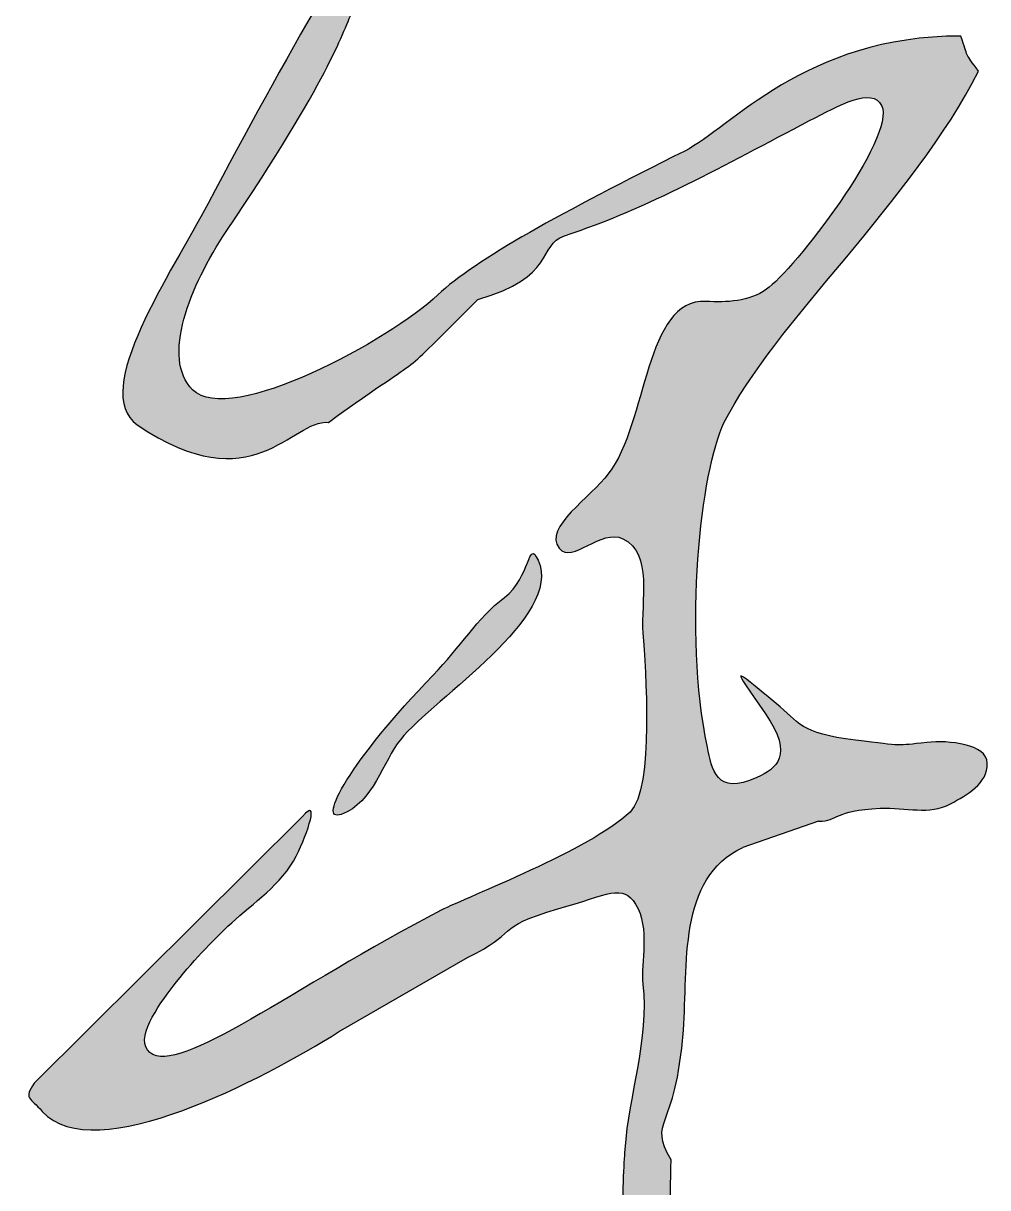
# Model space of a CAD drawing. Header units: millimetres. Extents: x 0 to 420, y 0 to 297.
# Drawn here: x 326.535 to 327.902, y 13.19 to 14.84 of the extents above; entities that cross this region are included whole.
import ezdxf

# ---------------------------------------------------------------- set-up
doc = ezdxf.new("R2010")
doc.units = ezdxf.units.MM

# ---------------------------------------------------------------- blocks, each defined once
blk = doc.blocks.new('tsj')
h = blk.add_hatch(color=256)
edge = h.paths.add_edge_path()
edge.add_spline(control_points=[(-2.741, 0.5598), (-2.6167, 0.6496), (-2.672, 0.599), (-2.5709, 0.6998)], knot_values=[0, 0, 0, 0, 1, 1, 1, 1], degree=3, periodic=0)
edge.add_spline(control_points=[(-2.5709, 0.6998), (-2.4823, 0.7246), (-2.5024, 0.7624), (-2.4723, 0.7723)], knot_values=[0, 0, 0, 0, 1, 1, 1, 1], degree=3, periodic=0)
edge.add_spline(control_points=[(-2.4723, 0.7723), (-2.3762, 0.804), (-2.2906, 0.8524), (-2.1932, 0.9035)], knot_values=[0, 0, 0, 0, 1, 1, 1, 1], degree=3, periodic=0)
edge.add_spline(control_points=[(-2.1932, 0.9035), (-2.176, 0.9125), (-2.1577, 0.9224), (-2.1426, 0.927)], knot_values=[0, 0, 0, 0, 0.509535, 0.509535, 0.509535, 0.509535], degree=3, periodic=0)
edge.add_line((-2.1426, 0.927), (-2.0689, 0.9972))
edge.add_spline(control_points=[(-2.0689, 0.9972), (-2.2141, 0.9806), (-2.2882, 0.8924), (-2.3353, 0.8689)], knot_values=[0.095057, 0.095057, 0.095057, 0.095057, 1, 1, 1, 1], degree=3, periodic=0)
edge.add_spline(control_points=[(-2.3353, 0.8689), (-2.4735, 0.8), (-2.5741, 0.7451), (-2.6164, 0.705)], knot_values=[0, 0, 0, 0, 1, 1, 1, 1], degree=3, periodic=0)
edge.add_spline(control_points=[(-2.6164, 0.705), (-2.6706, 0.6537), (-2.8529, 0.5542), (-2.8957, 0.5969)], knot_values=[0, 0, 0, 0, 1, 1, 1, 1], degree=3, periodic=0)
edge.add_spline(control_points=[(-2.8957, 0.5969), (-2.9316, 0.6326), (-2.8988, 0.7155), (-2.8573, 0.7772)], knot_values=[0, 0, 0, 0, 1, 1, 1, 1], degree=3, periodic=0)
edge.add_spline(control_points=[(-2.8573, 0.7772), (-2.7377, 0.9552), (-2.7277, 0.9977), (-2.7133, 1.0289)], knot_values=[0, 0, 0, 0, 1, 1, 1, 1], degree=3, periodic=0)
edge.add_line((-2.7133, 1.0289), (-2.5589, 1.226))
edge.add_spline(control_points=[(-2.5589, 1.226), (-2.4564, 1.329), (-2.4328, 1.3782), (-2.4626, 1.393)], knot_values=[0, 0, 0, 0, 1, 1, 1, 1], degree=3, periodic=0)
edge.add_spline(control_points=[(-2.4626, 1.393), (-2.4896, 1.4065), (-2.512, 1.3861), (-2.5398, 1.3587)], knot_values=[0, 0, 0, 0, 1, 1, 1, 1], degree=3, periodic=0)
edge.add_spline(control_points=[(-2.5398, 1.3587), (-2.5669, 1.3318), (-2.589, 1.2992), (-2.609, 1.269)], knot_values=[0, 0, 0, 0, 1, 1, 1, 1], degree=3, periodic=0)
edge.add_spline(control_points=[(-2.609, 1.269), (-2.7079, 1.1194), (-2.7911, 0.9739), (-2.878, 0.809)], knot_values=[0, 0, 0, 0, 1, 1, 1, 1], degree=3, periodic=0)
edge.add_spline(control_points=[(-2.878, 0.809), (-2.9188, 0.7315), (-3.0133, 0.5944), (-2.9587, 0.5571)], knot_values=[0, 0, 0, 0, 1, 1, 1, 1], degree=3, periodic=0)
edge.add_spline(control_points=[(-2.9587, 0.5571), (-2.8266, 0.467), (-2.7823, 0.5639), (-2.741, 0.5598)], knot_values=[0, 0, 0, 0, 1, 1, 1, 1], degree=3, periodic=0)
h = blk.add_hatch(color=256)
edge = h.paths.add_edge_path()
edge.add_spline(control_points=[(-2.2906, 0.5591), (-2.236, 0.6697), (-2.0742, 0.814), (-2.0008, 0.9599)], knot_values=[0, 0, 0, 0, 1, 1, 1, 1], degree=3, periodic=0)
edge.add_spline(control_points=[(-2.0008, 0.9599), (-2.0167, 0.9813), (-2.0123, 0.9746), (-2.0208, 0.9999)], knot_values=[0, 0, 0, 0, 1, 1, 1, 1], degree=3, periodic=0)
edge.add_spline(control_points=[(-2.0208, 0.9999), (-2.0377, 0.9999), (-2.0537, 0.9989), (-2.0689, 0.9972)], knot_values=[0, 0, 0, 0, 0.095057, 0.095057, 0.095057, 0.095057], degree=3, periodic=0)
edge.add_line((-2.0689, 0.9972), (-2.1426, 0.927))
edge.add_spline(control_points=[(-2.1426, 0.927), (-2.1281, 0.9315), (-2.1164, 0.9312), (-2.1111, 0.9207)], knot_values=[0.509535, 0.509535, 0.509535, 0.509535, 1, 1, 1, 1], degree=3, periodic=0)
edge.add_spline(control_points=[(-2.1111, 0.9207), (-2.0934, 0.885), (-2.2125, 0.7318), (-2.2421, 0.7114)], knot_values=[0, 0, 0, 0, 1, 1, 1, 1], degree=3, periodic=0)
edge.add_spline(control_points=[(-2.2421, 0.7114), (-2.2624, 0.6974), (-2.2874, 0.6962), (-2.3112, 0.6975)], knot_values=[0, 0, 0, 0, 1, 1, 1, 1], degree=3, periodic=0)
edge.add_spline(control_points=[(-2.3112, 0.6975), (-2.3807, 0.7012), (-2.3776, 0.5596), (-2.4223, 0.501)], knot_values=[0, 0, 0, 0, 1, 1, 1, 1], degree=3, periodic=0)
edge.add_spline(control_points=[(-2.4223, 0.501), (-2.4418, 0.4753), (-2.4966, 0.4395), (-2.4783, 0.4164)], knot_values=[0, 0, 0, 0, 1, 1, 1, 1], degree=3, periodic=0)
edge.add_spline(control_points=[(-2.4783, 0.4164), (-2.4637, 0.3981), (-2.4298, 0.4393), (-2.4058, 0.4273)], knot_values=[0, 0, 0, 0, 1, 1, 1, 1], degree=3, periodic=0)
edge.add_spline(control_points=[(-2.4058, 0.4273), (-2.3903, 0.4196), (-2.3846, 0.4047), (-2.3829, 0.3873)], knot_values=[0, 0, 0, 0, 0.445866, 0.445866, 0.445866, 0.445866], degree=3, periodic=0)
edge.add_line((-2.3829, 0.3873), (-2.3215, 0.3842))
edge.add_spline(control_points=[(-2.3215, 0.3842), (-2.3175, 0.4619), (-2.3048, 0.5304), (-2.2906, 0.5591)], knot_values=[0.452835, 0.452835, 0.452835, 0.452835, 1, 1, 1, 1], degree=3, periodic=0)
h = blk.add_hatch(color=256)
edge = h.paths.add_edge_path()
edge.add_spline(control_points=[(-2.6591, 0.1983), (-2.6195, 0.2469), (-2.4732, 0.3384), (-2.5023, 0.4027)], knot_values=[0, 0, 0, 0, 1, 1, 1, 1], degree=3, periodic=0)
edge.add_spline(control_points=[(-2.5023, 0.4027), (-2.514, 0.4284), (-2.5103, 0.3836), (-2.5406, 0.3604)], knot_values=[0, 0, 0, 0, 1, 1, 1, 1], degree=3, periodic=0)
edge.add_spline(control_points=[(-2.5406, 0.3604), (-2.572, 0.3364), (-2.5907, 0.3038), (-2.6217, 0.2718)], knot_values=[0, 0, 0, 0, 1, 1, 1, 1], degree=3, periodic=0)
edge.add_spline(control_points=[(-2.6217, 0.2718), (-2.7154, 0.1752), (-2.755, 0.1031), (-2.7264, 0.1133)], knot_values=[0, 0, 0, 0, 1, 1, 1, 1], degree=3, periodic=0)
edge.add_spline(control_points=[(-2.7264, 0.1133), (-2.6896, 0.1265), (-2.6787, 0.1742), (-2.6591, 0.1983)], knot_values=[0, 0, 0, 0, 1, 1, 1, 1], degree=3, periodic=0)
h = blk.add_hatch(color=256)
edge = h.paths.add_edge_path()
edge.add_spline(control_points=[(-2.1829, 0.1054), (-2.1592, 0.1059), (-2.1666, 0.1175), (-2.1127, 0.1202)], knot_values=[0, 0, 0, 0, 1, 1, 1, 1], degree=3, periodic=0)
edge.add_spline(control_points=[(-2.1127, 0.1202), (-2.0827, 0.1217), (-2.0573, 0.112), (-2.0326, 0.1253)], knot_values=[0, 0, 0, 0, 1, 1, 1, 1], degree=3, periodic=0)
edge.add_spline(control_points=[(-2.0326, 0.1253), (-2.0136, 0.1356), (-1.9903, 0.1478), (-1.9908, 0.1717)], knot_values=[0, 0, 0, 0, 1, 1, 1, 1], degree=3, periodic=0)
edge.add_spline(control_points=[(-1.9908, 0.1717), (-1.9913, 0.1931), (-2.0343, 0.198), (-2.0597, 0.1952)], knot_values=[0, 0, 0, 0, 1, 1, 1, 1], degree=3, periodic=0)
edge.add_spline(control_points=[(-2.0597, 0.1952), (-2.0963, 0.1912), (-2.0839, 0.1911), (-2.141, 0.1978)], knot_values=[0, 0, 0, 0, 1, 1, 1, 1], degree=3, periodic=0)
edge.add_spline(control_points=[(-2.141, 0.1978), (-2.2043, 0.2054), (-2.2051, 0.2183), (-2.2311, 0.2395)], knot_values=[0, 0, 0, 0, 1, 1, 1, 1], degree=3, periodic=0)
edge.add_spline(control_points=[(-2.2311, 0.2395), (-2.2839, 0.2827), (-2.2821, 0.2841), (-2.2434, 0.2279)], knot_values=[0, 0, 0, 0, 1, 1, 1, 1], degree=3, periodic=0)
edge.add_spline(control_points=[(-2.2434, 0.2279), (-2.2104, 0.1801), (-2.2313, 0.1653), (-2.253, 0.1553)], knot_values=[0, 0, 0, 0, 1, 1, 1, 1], degree=3, periodic=0)
edge.add_spline(control_points=[(-2.253, 0.1553), (-2.3002, 0.1335), (-2.3042, 0.1652), (-2.3094, 0.1898)], knot_values=[0, 0, 0, 0, 1, 1, 1, 1], degree=3, periodic=0)
edge.add_spline(control_points=[(-2.3094, 0.1898), (-2.3221, 0.2494), (-2.3248, 0.32), (-2.3215, 0.3842)], knot_values=[0, 0, 0, 0, 0.452835, 0.452835, 0.452835, 0.452835], degree=3, periodic=0)
edge.add_line((-2.3215, 0.3842), (-2.3829, 0.3873))
edge.add_spline(control_points=[(-2.3829, 0.3873), (-2.3807, 0.3656), (-2.3845, 0.3401), (-2.3829, 0.3195)], knot_values=[0.445866, 0.445866, 0.445866, 0.445866, 1, 1, 1, 1], degree=3, periodic=0)
edge.add_spline(control_points=[(-2.3829, 0.3195), (-2.38, 0.2804), (-2.3698, 0.1425), (-2.3976, 0.1159)], knot_values=[0, 0, 0, 0, 1, 1, 1, 1], degree=3, periodic=0)
edge.add_spline(control_points=[(-2.3976, 0.1159), (-2.4177, 0.0966), (-2.4572, 0.0751), (-2.4974, 0.056)], knot_values=[0, 0, 0, 0, 0.449962, 0.449962, 0.449962, 0.449962], degree=3, periodic=0)
edge.add_line((-2.4974, 0.056), (-2.4945, 0.001))
edge.add_spline(control_points=[(-2.4945, 0.001), (-2.4901, 0.0024), (-2.4852, 0.0039), (-2.4798, 0.0055)], knot_values=[0.925864, 0.925864, 0.925864, 0.925864, 1, 1, 1, 1], degree=3, periodic=0)
edge.add_spline(control_points=[(-2.4798, 0.0055), (-2.4219, 0.0221), (-2.406, 0.0346), (-2.3913, 0.011)], knot_values=[0, 0, 0, 0, 1, 1, 1, 1], degree=3, periodic=0)
edge.add_spline(control_points=[(-2.3913, 0.011), (-2.3744, -0.0163), (-2.3856, -0.0555), (-2.3829, -0.08)], knot_values=[0, 0, 0, 0, 1, 1, 1, 1], degree=3, periodic=0)
edge.add_spline(control_points=[(-2.3829, -0.08), (-2.3758, -0.1434), (-2.399, -0.2045), (-2.4036, -0.2686)], knot_values=[0, 0, 0, 0, 1, 1, 1, 1], degree=3, periodic=0)
edge.add_spline(control_points=[(-2.4036, -0.2686), (-2.4059, -0.3008), (-2.4098, -0.3927), (-2.4027, -0.6206)], knot_values=[0, 0, 0, 0, 1, 1, 1, 1], degree=3, periodic=0)
edge.add_spline(control_points=[(-2.4027, -0.6206), (-2.4001, -0.7021), (-2.4148, -0.7916), (-2.4109, -0.8705)], knot_values=[0, 0, 0, 0, 1, 1, 1, 1], degree=3, periodic=0)
edge.add_spline(control_points=[(-2.4109, -0.8705), (-2.3504, -0.852), (-2.3681, -0.7839), (-2.3698, -0.7504)], knot_values=[0, 0, 0, 0, 1, 1, 1, 1], degree=3, periodic=0)
edge.add_spline(control_points=[(-2.3698, -0.7504), (-2.3718, -0.7093), (-2.3812, -0.6673), (-2.3609, -0.6305)], knot_values=[0, 0, 0, 0, 1, 1, 1, 1], degree=3, periodic=0)
edge.add_spline(control_points=[(-2.3609, -0.6305), (-2.3609, -0.5017), (-2.3518, -0.3755), (-2.3509, -0.2804)], knot_values=[0, 0, 0, 0, 1, 1, 1, 1], degree=3, periodic=0)
edge.add_spline(control_points=[(-2.3509, -0.2804), (-2.3774, -0.2333), (-2.3458, -0.2507), (-2.3368, -0.1324)], knot_values=[0, 0, 0, 0, 1, 1, 1, 1], degree=3, periodic=0)
edge.add_spline(control_points=[(-2.3368, -0.1324), (-2.3313, -0.0596), (-2.344, 0.0406), (-2.2691, 0.0756)], knot_values=[0, 0, 0, 0, 1, 1, 1, 1], degree=3, periodic=0)
edge.add_line((-2.2691, 0.0756), (-2.1829, 0.1054))
h = blk.add_hatch(color=256)
edge = h.paths.add_edge_path()
edge.add_spline(control_points=[(-3.0668, -0.2251), (-3.008, -0.2907), (-2.8144, -0.1875), (-2.7294, -0.1346)], knot_values=[0, 0, 0, 0, 1, 1, 1, 1], degree=3, periodic=0)
edge.add_line((-2.7294, -0.1346), (-2.5825, -0.0497))
edge.add_spline(control_points=[(-2.5825, -0.0497), (-2.529, -0.0242), (-2.5496, -0.0167), (-2.4945, 0.001)], knot_values=[0, 0, 0, 0, 0.925864, 0.925864, 0.925864, 0.925864], degree=3, periodic=0)
edge.add_line((-2.4945, 0.001), (-2.4974, 0.056))
edge.add_spline(control_points=[(-2.4974, 0.056), (-2.5464, 0.0325), (-2.5963, 0.0125), (-2.6126, 0.004)], knot_values=[0.449962, 0.449962, 0.449962, 0.449962, 1, 1, 1, 1], degree=3, periodic=0)
edge.add_spline(control_points=[(-2.6126, 0.004), (-2.7821, -0.084), (-2.9107, -0.1848), (-2.9443, -0.1581)], knot_values=[0, 0, 0, 0, 1, 1, 1, 1], degree=3, periodic=0)
edge.add_spline(control_points=[(-2.9443, -0.1581), (-2.9626, -0.1436), (-2.9347, -0.1045), (-2.9179, -0.0825)], knot_values=[0, 0, 0, 0, 1, 1, 1, 1], degree=3, periodic=0)
edge.add_spline(control_points=[(-2.9179, -0.0825), (-2.897, -0.0553), (-2.874, -0.0316), (-2.8511, -0.0102)], knot_values=[0, 0, 0, 0, 1, 1, 1, 1], degree=3, periodic=0)
edge.add_spline(control_points=[(-2.8511, -0.0102), (-2.8273, 0.0121), (-2.7941, 0.0332), (-2.7777, 0.0658)], knot_values=[0, 0, 0, 0, 1, 1, 1, 1], degree=3, periodic=0)
edge.add_spline(control_points=[(-2.7777, 0.0658), (-2.7642, 0.0927), (-2.7507, 0.1338), (-2.7705, 0.111)], knot_values=[0, 0, 0, 0, 1, 1, 1, 1], degree=3, periodic=0)
edge.add_line((-2.7705, 0.111), (-3.0759, -0.1931))
edge.add_spline(control_points=[(-3.0759, -0.1931), (-3.0884, -0.2103), (-3.081, -0.2092), (-3.0668, -0.2251)], knot_values=[0, 0, 0, 0, 1, 1, 1, 1], degree=3, periodic=0)
for p, q in [((-3.0759, -0.1931), (-2.7705, 0.111)), ((-2.1829, 0.1054), (-2.2691, 0.0756)), ((-2.7294, -0.1346), (-2.5825, -0.0497))]:
    blk.add_line(p, q)
for points in [[(-2.609, 1.269), (-2.7079, 1.1194), (-2.7911, 0.9739), (-2.878, 0.809)], [(-2.8573, 0.7772), (-2.7377, 0.9552), (-2.7277, 0.9977), (-2.7133, 1.0289)], [(-2.0208, 0.9999), (-2.1982, 0.9999), (-2.2832, 0.8949), (-2.3353, 0.8689)], [(-2.0008, 0.9599), (-2.0167, 0.9813), (-2.0123, 0.9746), (-2.0208, 0.9999)], [(-2.2906, 0.5591), (-2.236, 0.6697), (-2.0742, 0.814), (-2.0008, 0.9599)], [(-2.1932, 0.9035), (-2.1593, 0.9213), (-2.1218, 0.9421), (-2.1111, 0.9207)], [(-2.1111, 0.9207), (-2.0934, 0.885), (-2.2125, 0.7318), (-2.2421, 0.7114)], [(-2.4723, 0.7723), (-2.3762, 0.804), (-2.2906, 0.8524), (-2.1932, 0.9035)], [(-2.3353, 0.8689), (-2.4735, 0.8), (-2.5741, 0.7451), (-2.6164, 0.705)], [(-2.878, 0.809), (-2.9188, 0.7315), (-3.0133, 0.5944), (-2.9587, 0.5571)], [(-2.8957, 0.5969), (-2.9316, 0.6326), (-2.8988, 0.7155), (-2.8573, 0.7772)], [(-2.5709, 0.6998), (-2.4823, 0.7246), (-2.5024, 0.7624), (-2.4723, 0.7723)], [(-2.6164, 0.705), (-2.6706, 0.6537), (-2.8529, 0.5542), (-2.8957, 0.5969)], [(-2.2421, 0.7114), (-2.2624, 0.6974), (-2.2874, 0.6962), (-2.3112, 0.6975)], [(-2.741, 0.5598), (-2.6167, 0.6496), (-2.672, 0.599), (-2.5709, 0.6998)], [(-2.3112, 0.6975), (-2.3807, 0.7012), (-2.3776, 0.5596), (-2.4223, 0.501)], [(-2.9587, 0.5571), (-2.8266, 0.467), (-2.7823, 0.5639), (-2.741, 0.5598)], [(-2.3094, 0.1898), (-2.3375, 0.3214), (-2.3166, 0.5066), (-2.2906, 0.5591)], [(-2.4223, 0.501), (-2.4418, 0.4753), (-2.4966, 0.4395), (-2.4783, 0.4164)], [(-2.4783, 0.4164), (-2.4637, 0.3981), (-2.4298, 0.4393), (-2.4058, 0.4273)], [(-2.5406, 0.3604), (-2.5103, 0.3836), (-2.514, 0.4284), (-2.5023, 0.4027)], [(-2.4058, 0.4273), (-2.371, 0.41), (-2.3858, 0.3566), (-2.3829, 0.3195)], [(-2.5023, 0.4027), (-2.4732, 0.3384), (-2.6195, 0.2469), (-2.6591, 0.1983)], [(-2.6217, 0.2718), (-2.5907, 0.3038), (-2.572, 0.3364), (-2.5406, 0.3604)], [(-2.3829, 0.3195), (-2.38, 0.2804), (-2.3698, 0.1425), (-2.3976, 0.1159)], [(-2.2311, 0.2395), (-2.2839, 0.2827), (-2.2821, 0.2841), (-2.2434, 0.2279)], [(-2.7264, 0.1133), (-2.755, 0.1031), (-2.7154, 0.1752), (-2.6217, 0.2718)], [(-2.141, 0.1978), (-2.2043, 0.2054), (-2.2051, 0.2183), (-2.2311, 0.2395)], [(-2.2434, 0.2279), (-2.2104, 0.1801), (-2.2313, 0.1653), (-2.253, 0.1553)], [(-2.6591, 0.1983), (-2.6787, 0.1742), (-2.6896, 0.1265), (-2.7264, 0.1133)], [(-2.253, 0.1553), (-2.3002, 0.1335), (-2.3042, 0.1652), (-2.3094, 0.1898)], [(-2.0597, 0.1952), (-2.0963, 0.1912), (-2.0839, 0.1911), (-2.141, 0.1978)], [(-1.9908, 0.1717), (-1.9913, 0.1931), (-2.0343, 0.198), (-2.0597, 0.1952)], [(-2.0326, 0.1253), (-2.0136, 0.1356), (-1.9903, 0.1478), (-1.9908, 0.1717)], [(-2.7777, 0.0658), (-2.7642, 0.0927), (-2.7507, 0.1338), (-2.7705, 0.111)], [(-2.1829, 0.1054), (-2.1592, 0.1059), (-2.1666, 0.1175), (-2.1127, 0.1202)], [(-2.1127, 0.1202), (-2.0827, 0.1217), (-2.0573, 0.112), (-2.0326, 0.1253)], [(-2.3976, 0.1159), (-2.4422, 0.073), (-2.583, 0.0194), (-2.6126, 0.004)], [(-2.3368, -0.1324), (-2.3313, -0.0596), (-2.344, 0.0406), (-2.2691, 0.0756)], [(-2.8511, -0.0102), (-2.8273, 0.0121), (-2.7941, 0.0332), (-2.7777, 0.0658)], [(-2.4798, 0.0055), (-2.4219, 0.0221), (-2.406, 0.0346), (-2.3913, 0.011)], [(-2.6126, 0.004), (-2.7821, -0.084), (-2.9107, -0.1848), (-2.9443, -0.1581)], [(-2.5825, -0.0497), (-2.5247, -0.0222), (-2.5533, -0.0156), (-2.4798, 0.0055)], [(-2.3913, 0.011), (-2.3744, -0.0163), (-2.3856, -0.0555), (-2.3829, -0.08)], [(-2.9179, -0.0825), (-2.897, -0.0553), (-2.874, -0.0316), (-2.8511, -0.0102)], [(-2.9443, -0.1581), (-2.9626, -0.1436), (-2.9347, -0.1045), (-2.9179, -0.0825)], [(-2.3829, -0.08), (-2.3758, -0.1434), (-2.399, -0.2045), (-2.4036, -0.2686)], [(-2.3509, -0.2804), (-2.3774, -0.2333), (-2.3458, -0.2507), (-2.3368, -0.1324)], [(-3.0668, -0.2251), (-3.008, -0.2907), (-2.8144, -0.1875), (-2.7294, -0.1346)], [(-3.0759, -0.1931), (-3.0884, -0.2103), (-3.081, -0.2092), (-3.0668, -0.2251)], [(-2.4036, -0.2686), (-2.4059, -0.3008), (-2.4098, -0.3927), (-2.4027, -0.6206)], [(-2.3609, -0.6305), (-2.3609, -0.5017), (-2.3518, -0.3755), (-2.3509, -0.2804)]]:
    blk.add_open_spline(points, degree=3)

msp = doc.modelspace()

# ---------------------------------------------------------------- block references
at = {"xscale": 1.244160000000022, "yscale": 1.244160000000022, "zscale": 1.244160000000022}
msp.add_blockref('tsj', (330.3778, 13.5779), dxfattribs=at)

doc.saveas('drawing.dxf')
